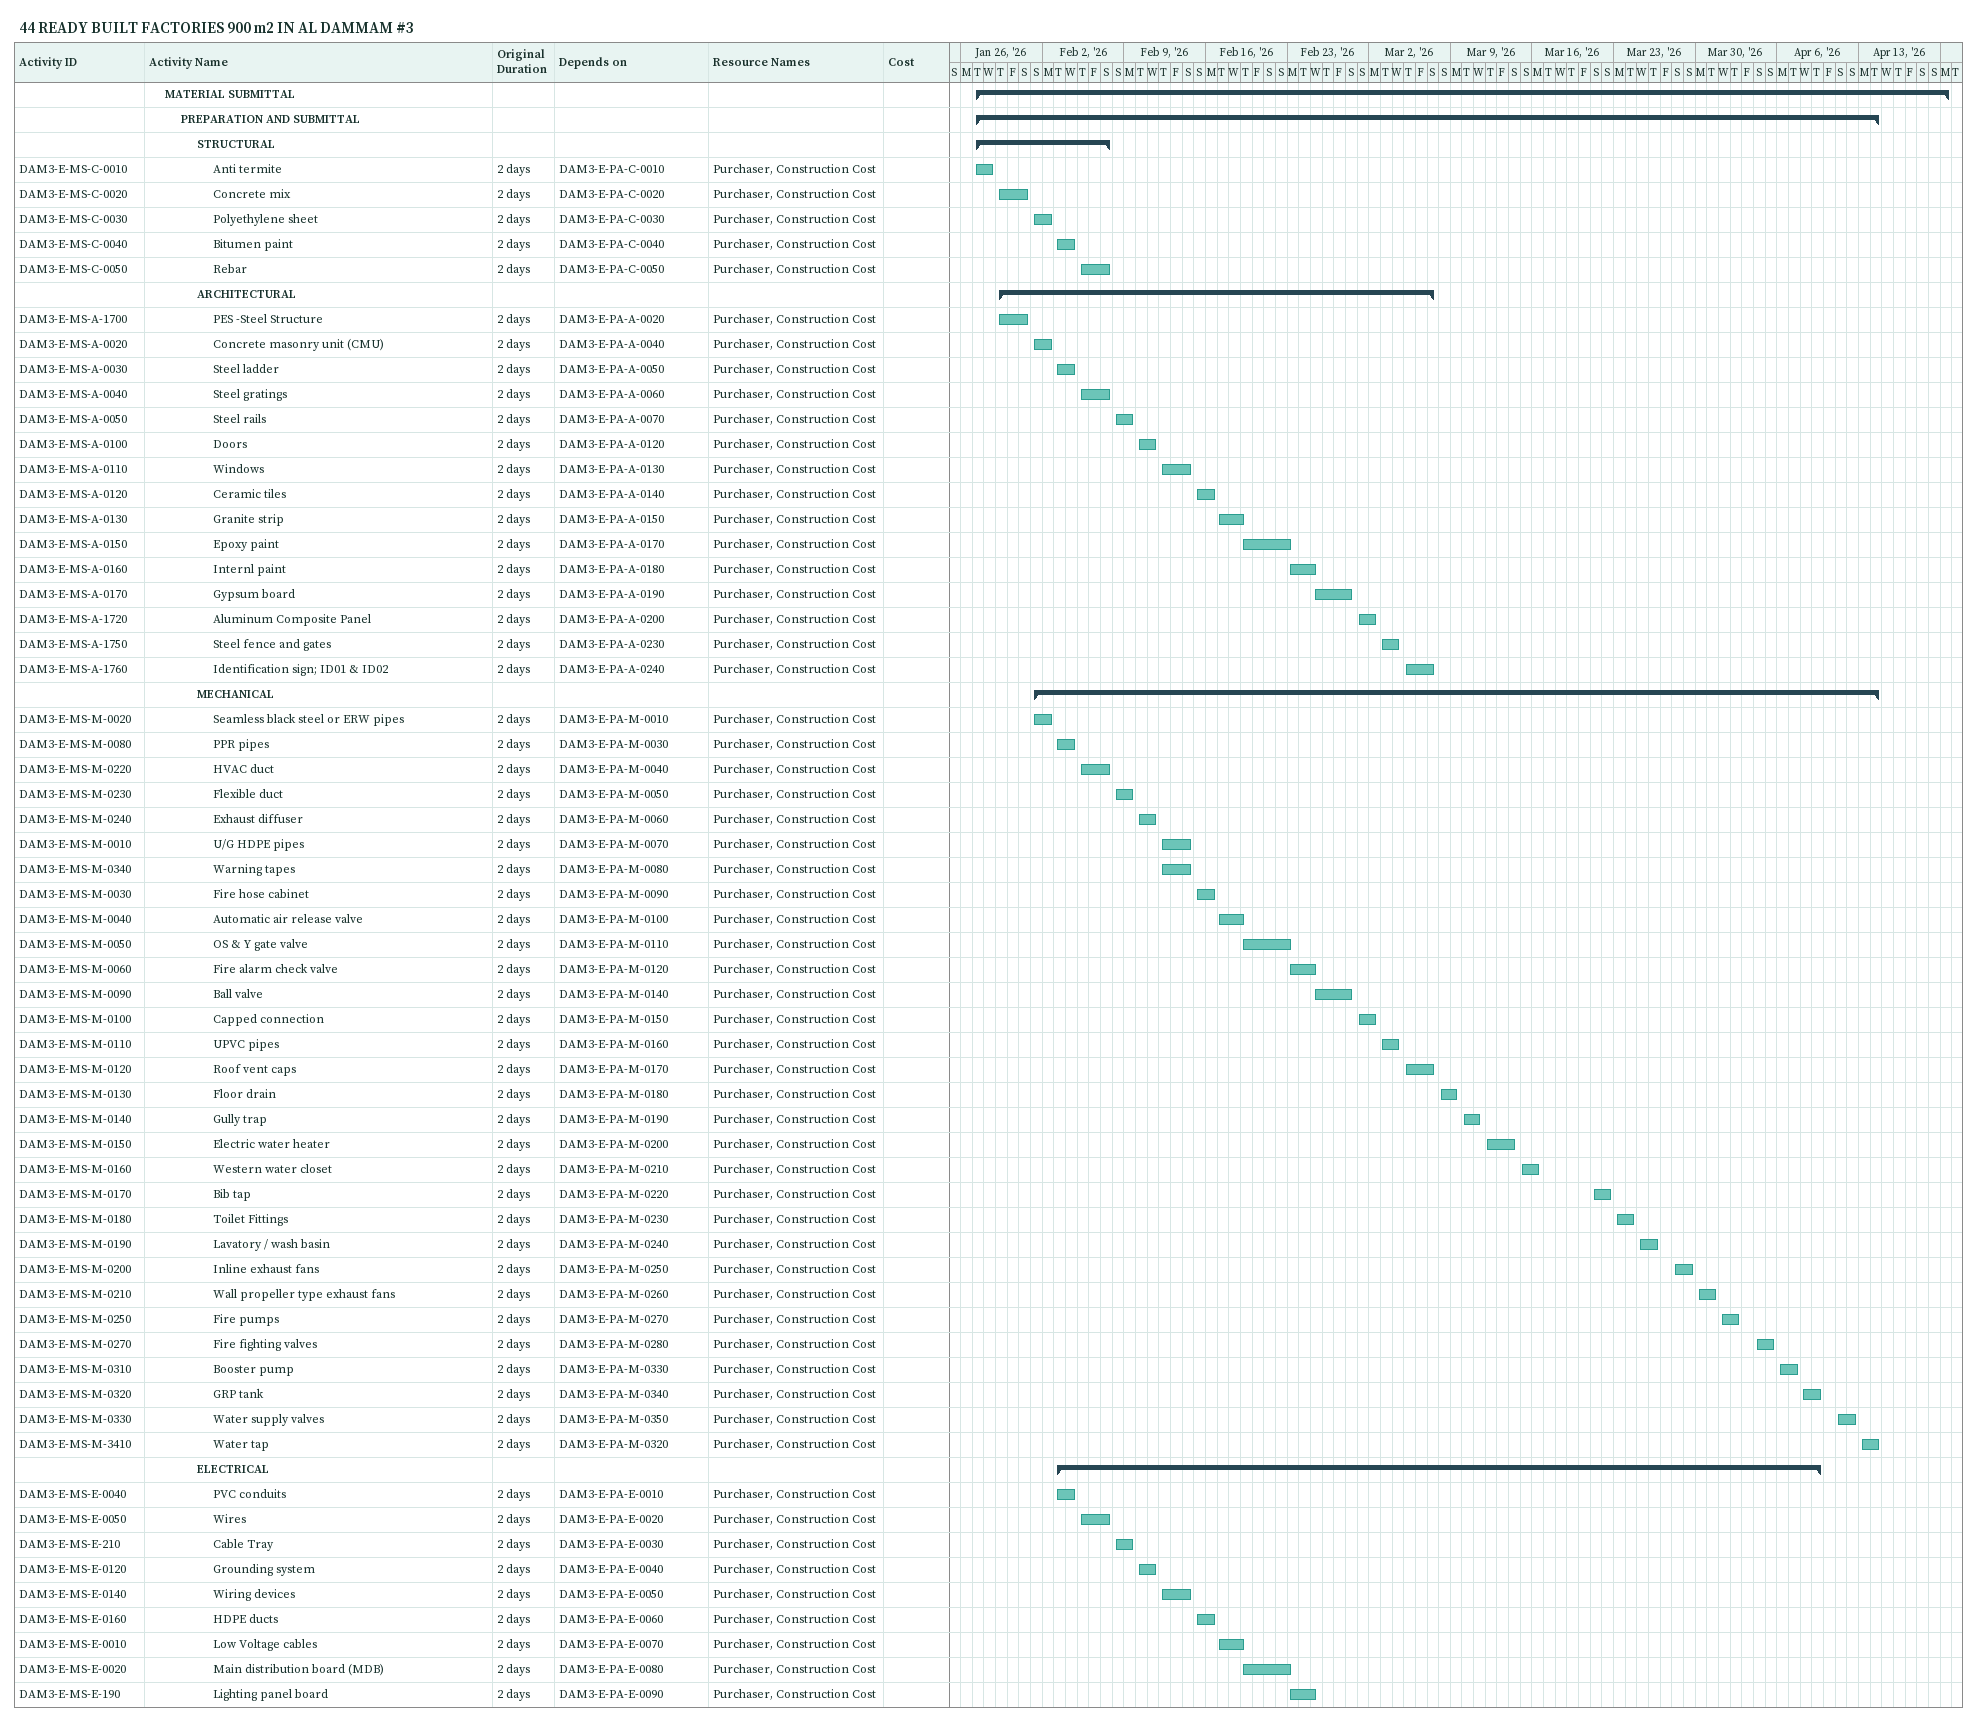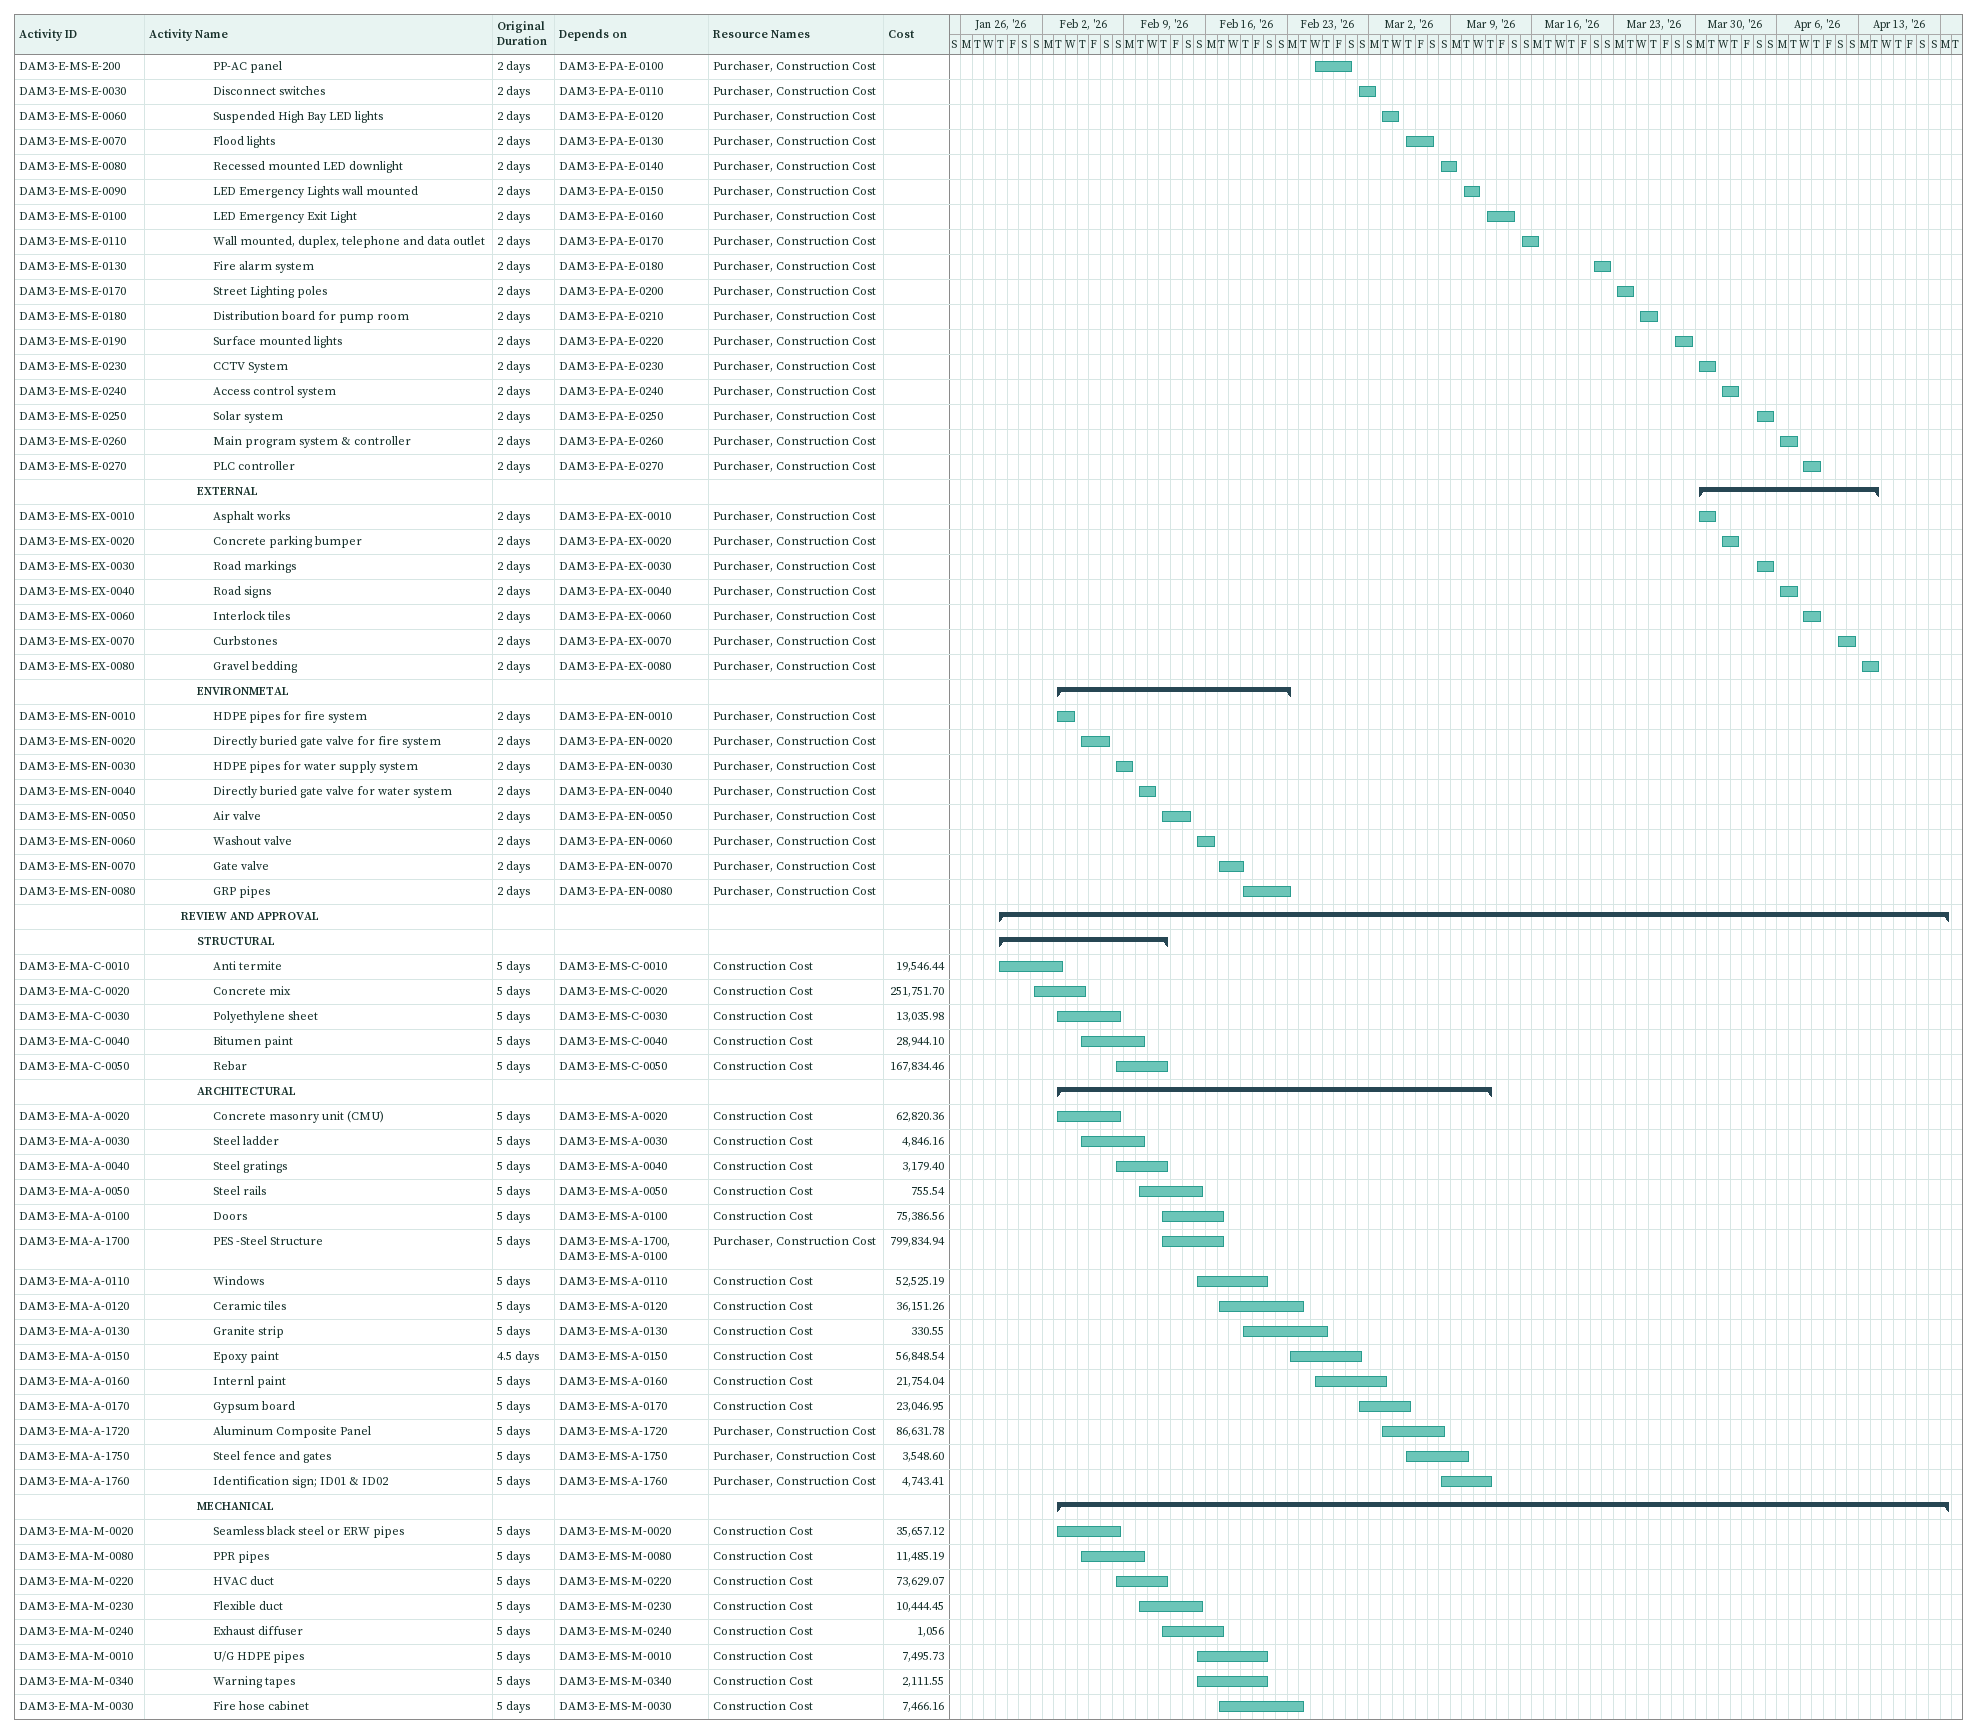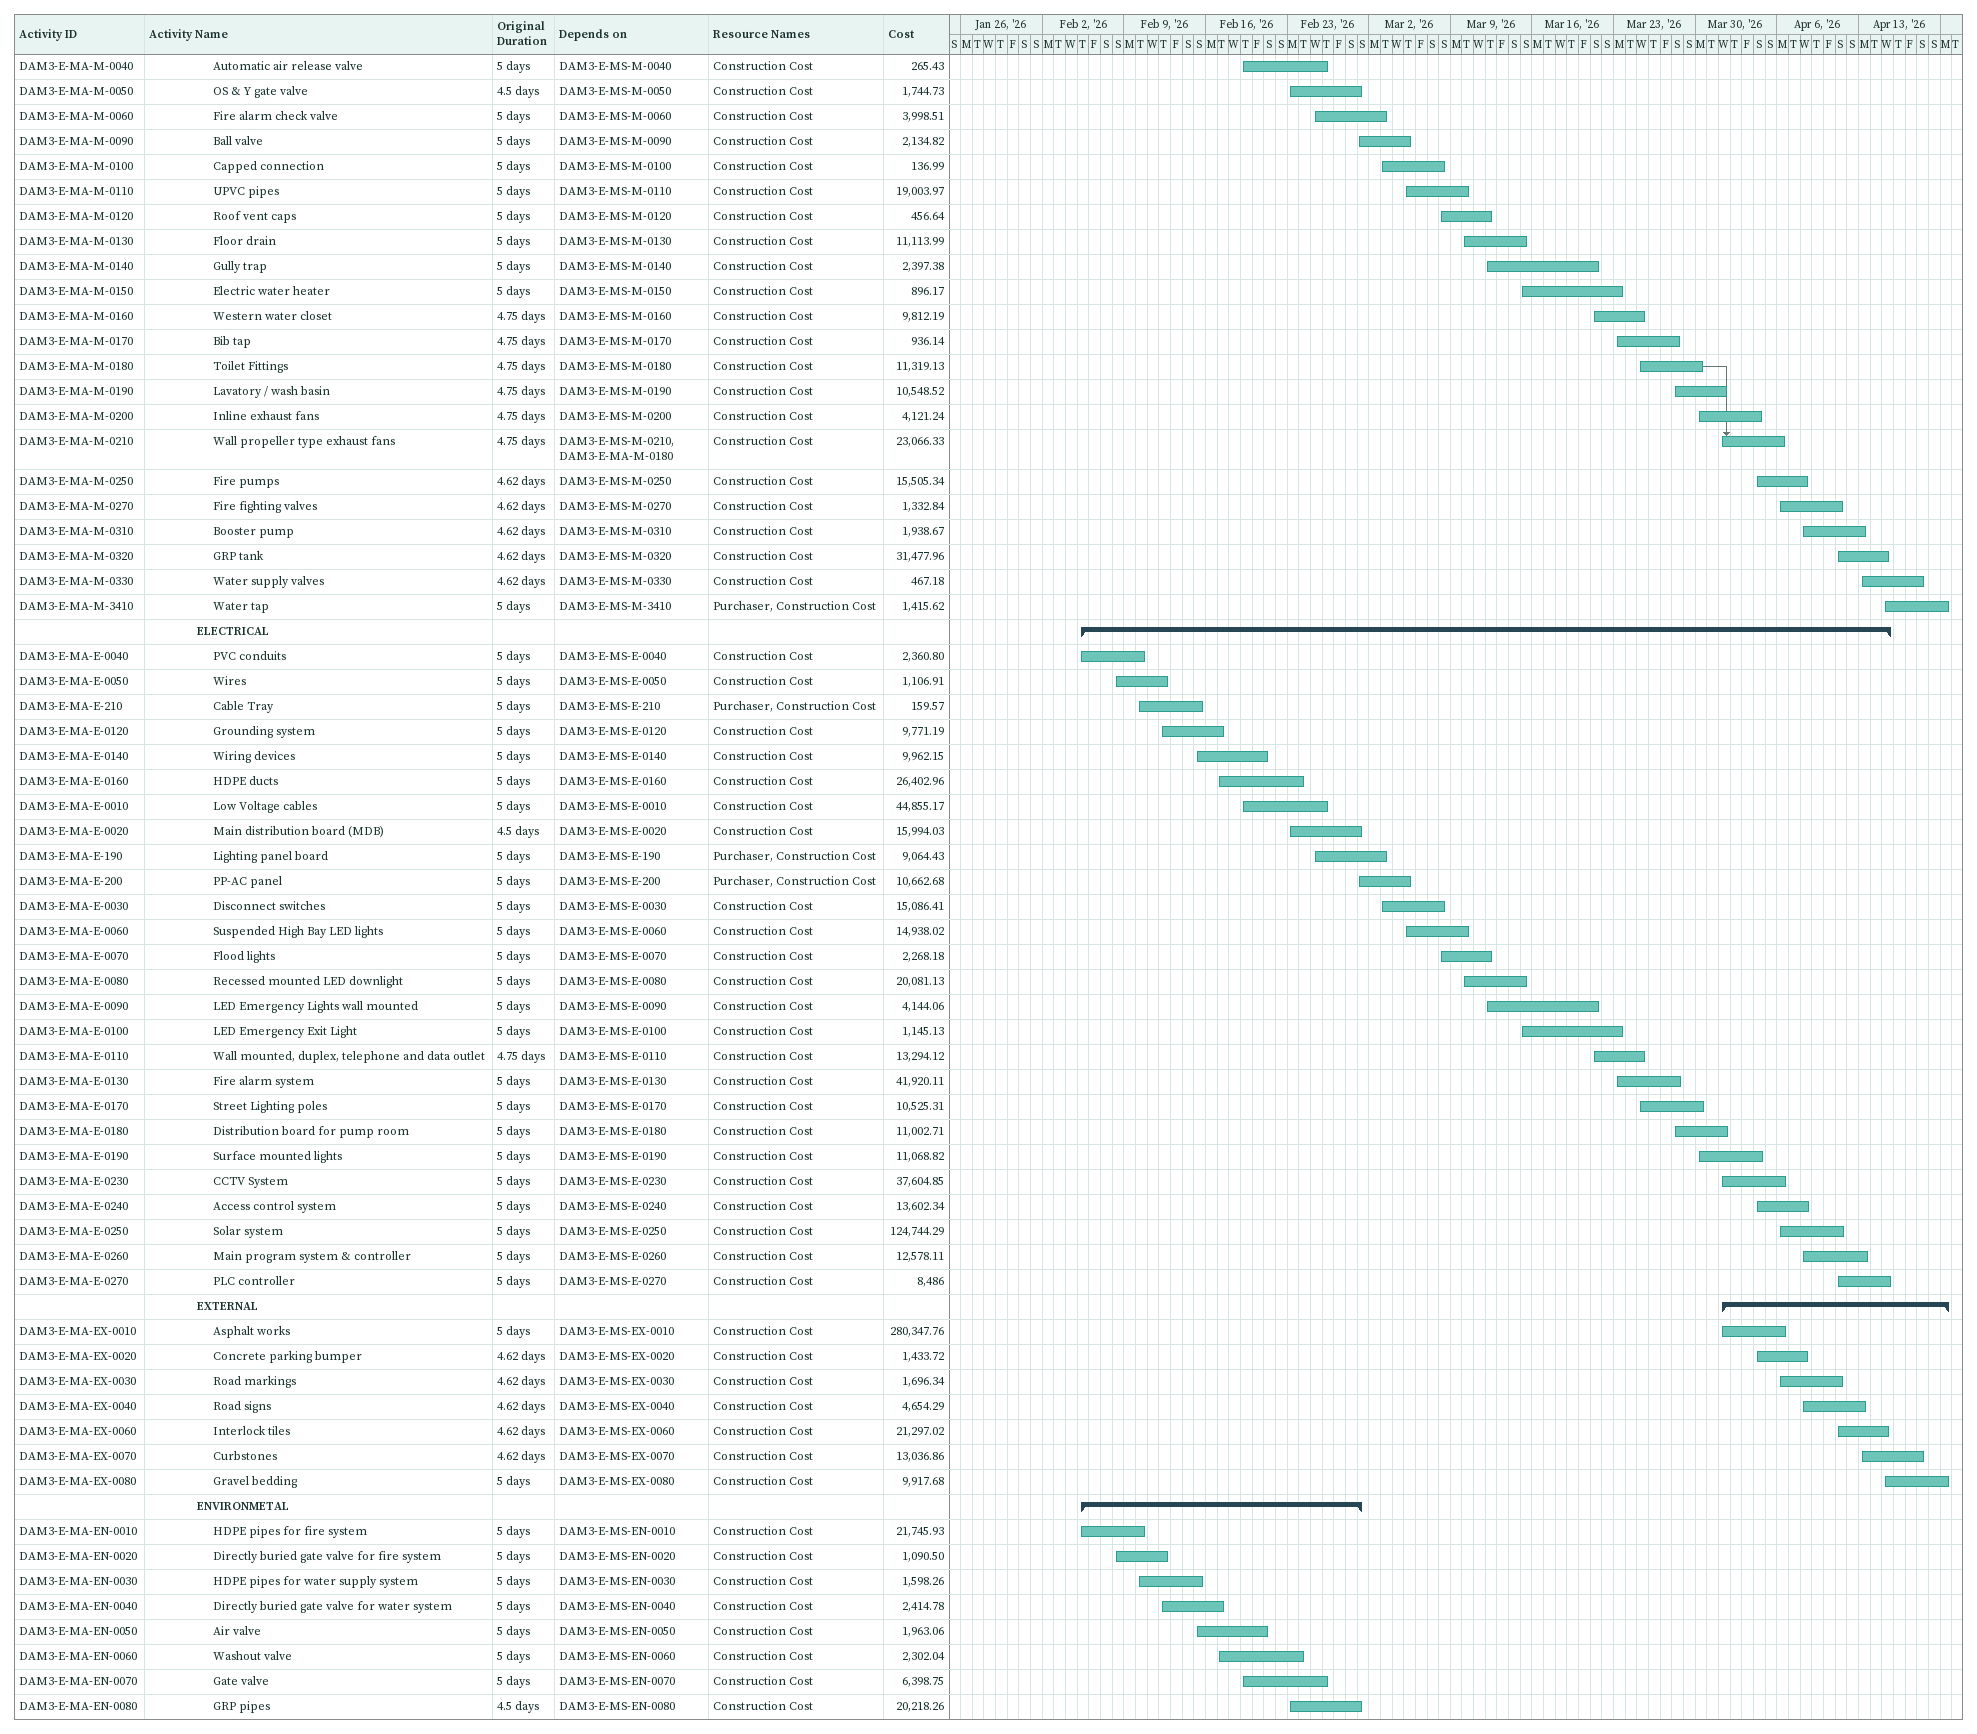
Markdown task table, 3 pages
44 READY BUILT FACTORIES 900 m2 IN AL DAMMAM #3

| ID | Level | Task | Original duration | Start | Finish | Predecessors | Resources | Cost |
|---|---|---|---|---|---|---|---|---|
|  | 2 | **MATERIAL SUBMITTAL** |  | 2026-01-27 | 2026-04-20 |  |  |  |
|  | 3 | **PREPARATION AND SUBMITTAL** |  | 2026-01-27 | 2026-04-14 |  |  |  |
|  | 4 | **STRUCTURAL** |  | 2026-01-27 | 2026-02-07 |  |  |  |
| DAM3-E-MS-C-0010 | 5 | Anti termite | 2d | 2026-01-27 | 2026-01-28 | DAM3-E-PA-C-0010 | Purchaser, Construction Cost |  |
| DAM3-E-MS-C-0020 | 5 | Concrete mix | 2d | 2026-01-29 | 2026-01-31 | DAM3-E-PA-C-0020 | Purchaser, Construction Cost |  |
| DAM3-E-MS-C-0030 | 5 | Polyethylene sheet | 2d | 2026-02-01 | 2026-02-02 | DAM3-E-PA-C-0030 | Purchaser, Construction Cost |  |
| DAM3-E-MS-C-0040 | 5 | Bitumen paint | 2d | 2026-02-03 | 2026-02-04 | DAM3-E-PA-C-0040 | Purchaser, Construction Cost |  |
| DAM3-E-MS-C-0050 | 5 | Rebar | 2d | 2026-02-05 | 2026-02-07 | DAM3-E-PA-C-0050 | Purchaser, Construction Cost |  |
|  | 4 | **ARCHITECTURAL** |  | 2026-01-29 | 2026-03-07 |  |  |  |
| DAM3-E-MS-A-1700 | 5 | PES -Steel Structure | 2d | 2026-01-29 | 2026-01-31 | DAM3-E-PA-A-0020 | Purchaser, Construction Cost |  |
| DAM3-E-MS-A-0020 | 5 | Concrete masonry unit (CMU) | 2d | 2026-02-01 | 2026-02-02 | DAM3-E-PA-A-0040 | Purchaser, Construction Cost |  |
| DAM3-E-MS-A-0030 | 5 | Steel ladder | 2d | 2026-02-03 | 2026-02-04 | DAM3-E-PA-A-0050 | Purchaser, Construction Cost |  |
| DAM3-E-MS-A-0040 | 5 | Steel gratings | 2d | 2026-02-05 | 2026-02-07 | DAM3-E-PA-A-0060 | Purchaser, Construction Cost |  |
| DAM3-E-MS-A-0050 | 5 | Steel rails | 2d | 2026-02-08 | 2026-02-09 | DAM3-E-PA-A-0070 | Purchaser, Construction Cost |  |
| DAM3-E-MS-A-0100 | 5 | Doors | 2d | 2026-02-10 | 2026-02-11 | DAM3-E-PA-A-0120 | Purchaser, Construction Cost |  |
| DAM3-E-MS-A-0110 | 5 | Windows | 2d | 2026-02-12 | 2026-02-14 | DAM3-E-PA-A-0130 | Purchaser, Construction Cost |  |
| DAM3-E-MS-A-0120 | 5 | Ceramic tiles | 2d | 2026-02-15 | 2026-02-16 | DAM3-E-PA-A-0140 | Purchaser, Construction Cost |  |
| DAM3-E-MS-A-0130 | 5 | Granite strip | 2d | 2026-02-17 | 2026-02-19 | DAM3-E-PA-A-0150 | Purchaser, Construction Cost |  |
| DAM3-E-MS-A-0150 | 5 | Epoxy paint | 2d | 2026-02-19 | 2026-02-23 | DAM3-E-PA-A-0170 | Purchaser, Construction Cost |  |
| DAM3-E-MS-A-0160 | 5 | Internl paint | 2d | 2026-02-23 | 2026-02-25 | DAM3-E-PA-A-0180 | Purchaser, Construction Cost |  |
| DAM3-E-MS-A-0170 | 5 | Gypsum board | 2d | 2026-02-25 | 2026-02-28 | DAM3-E-PA-A-0190 | Purchaser, Construction Cost |  |
| DAM3-E-MS-A-1720 | 5 | Aluminum Composite Panel | 2d | 2026-03-01 | 2026-03-02 | DAM3-E-PA-A-0200 | Purchaser, Construction Cost |  |
| DAM3-E-MS-A-1750 | 5 | Steel fence and gates | 2d | 2026-03-03 | 2026-03-04 | DAM3-E-PA-A-0230 | Purchaser, Construction Cost |  |
| DAM3-E-MS-A-1760 | 5 | Identification sign; ID01 & ID02 | 2d | 2026-03-05 | 2026-03-07 | DAM3-E-PA-A-0240 | Purchaser, Construction Cost |  |
|  | 4 | **MECHANICAL** |  | 2026-02-01 | 2026-04-14 |  |  |  |
| DAM3-E-MS-M-0020 | 5 | Seamless black steel or ERW pipes | 2d | 2026-02-01 | 2026-02-02 | DAM3-E-PA-M-0010 | Purchaser, Construction Cost |  |
| DAM3-E-MS-M-0080 | 5 | PPR pipes | 2d | 2026-02-03 | 2026-02-04 | DAM3-E-PA-M-0030 | Purchaser, Construction Cost |  |
| DAM3-E-MS-M-0220 | 5 | HVAC duct | 2d | 2026-02-05 | 2026-02-07 | DAM3-E-PA-M-0040 | Purchaser, Construction Cost |  |
| DAM3-E-MS-M-0230 | 5 | Flexible duct | 2d | 2026-02-08 | 2026-02-09 | DAM3-E-PA-M-0050 | Purchaser, Construction Cost |  |
| DAM3-E-MS-M-0240 | 5 | Exhaust diffuser | 2d | 2026-02-10 | 2026-02-11 | DAM3-E-PA-M-0060 | Purchaser, Construction Cost |  |
| DAM3-E-MS-M-0010 | 5 | U/G HDPE pipes | 2d | 2026-02-12 | 2026-02-14 | DAM3-E-PA-M-0070 | Purchaser, Construction Cost |  |
| DAM3-E-MS-M-0340 | 5 | Warning tapes | 2d | 2026-02-12 | 2026-02-14 | DAM3-E-PA-M-0080 | Purchaser, Construction Cost |  |
| DAM3-E-MS-M-0030 | 5 | Fire hose cabinet | 2d | 2026-02-15 | 2026-02-16 | DAM3-E-PA-M-0090 | Purchaser, Construction Cost |  |
| DAM3-E-MS-M-0040 | 5 | Automatic air release valve | 2d | 2026-02-17 | 2026-02-19 | DAM3-E-PA-M-0100 | Purchaser, Construction Cost |  |
| DAM3-E-MS-M-0050 | 5 | OS & Y gate valve | 2d | 2026-02-19 | 2026-02-23 | DAM3-E-PA-M-0110 | Purchaser, Construction Cost |  |
| DAM3-E-MS-M-0060 | 5 | Fire alarm check valve | 2d | 2026-02-23 | 2026-02-25 | DAM3-E-PA-M-0120 | Purchaser, Construction Cost |  |
| DAM3-E-MS-M-0090 | 5 | Ball valve | 2d | 2026-02-25 | 2026-02-28 | DAM3-E-PA-M-0140 | Purchaser, Construction Cost |  |
| DAM3-E-MS-M-0100 | 5 | Capped connection | 2d | 2026-03-01 | 2026-03-02 | DAM3-E-PA-M-0150 | Purchaser, Construction Cost |  |
| DAM3-E-MS-M-0110 | 5 | UPVC pipes | 2d | 2026-03-03 | 2026-03-04 | DAM3-E-PA-M-0160 | Purchaser, Construction Cost |  |
| DAM3-E-MS-M-0120 | 5 | Roof vent caps | 2d | 2026-03-05 | 2026-03-07 | DAM3-E-PA-M-0170 | Purchaser, Construction Cost |  |
| DAM3-E-MS-M-0130 | 5 | Floor drain | 2d | 2026-03-08 | 2026-03-09 | DAM3-E-PA-M-0180 | Purchaser, Construction Cost |  |
| DAM3-E-MS-M-0140 | 5 | Gully trap | 2d | 2026-03-10 | 2026-03-11 | DAM3-E-PA-M-0190 | Purchaser, Construction Cost |  |
| DAM3-E-MS-M-0150 | 5 | Electric water heater | 2d | 2026-03-12 | 2026-03-14 | DAM3-E-PA-M-0200 | Purchaser, Construction Cost |  |
| DAM3-E-MS-M-0160 | 5 | Western water closet | 2d | 2026-03-15 | 2026-03-16 | DAM3-E-PA-M-0210 | Purchaser, Construction Cost |  |
| DAM3-E-MS-M-0170 | 5 | Bib tap | 2d | 2026-03-21 | 2026-03-22 | DAM3-E-PA-M-0220 | Purchaser, Construction Cost |  |
| DAM3-E-MS-M-0180 | 5 | Toilet Fittings | 2d | 2026-03-23 | 2026-03-24 | DAM3-E-PA-M-0230 | Purchaser, Construction Cost |  |
| DAM3-E-MS-M-0190 | 5 | Lavatory / wash basin | 2d | 2026-03-25 | 2026-03-26 | DAM3-E-PA-M-0240 | Purchaser, Construction Cost |  |
| DAM3-E-MS-M-0200 | 5 | Inline exhaust fans | 2d | 2026-03-28 | 2026-03-29 | DAM3-E-PA-M-0250 | Purchaser, Construction Cost |  |
| DAM3-E-MS-M-0210 | 5 | Wall propeller type exhaust fans | 2d | 2026-03-30 | 2026-03-31 | DAM3-E-PA-M-0260 | Purchaser, Construction Cost |  |
| DAM3-E-MS-M-0250 | 5 | Fire pumps | 2d | 2026-04-01 | 2026-04-02 | DAM3-E-PA-M-0270 | Purchaser, Construction Cost |  |
| DAM3-E-MS-M-0270 | 5 | Fire fighting valves | 2d | 2026-04-04 | 2026-04-05 | DAM3-E-PA-M-0280 | Purchaser, Construction Cost |  |
| DAM3-E-MS-M-0310 | 5 | Booster pump | 2d | 2026-04-06 | 2026-04-07 | DAM3-E-PA-M-0330 | Purchaser, Construction Cost |  |
| DAM3-E-MS-M-0320 | 5 | GRP tank | 2d | 2026-04-08 | 2026-04-09 | DAM3-E-PA-M-0340 | Purchaser, Construction Cost |  |
| DAM3-E-MS-M-0330 | 5 | Water supply valves | 2d | 2026-04-11 | 2026-04-12 | DAM3-E-PA-M-0350 | Purchaser, Construction Cost |  |
| DAM3-E-MS-M-3410 | 5 | Water tap | 2d | 2026-04-13 | 2026-04-14 | DAM3-E-PA-M-0320 | Purchaser, Construction Cost |  |
|  | 4 | **ELECTRICAL** |  | 2026-02-03 | 2026-04-09 |  |  |  |
| DAM3-E-MS-E-0040 | 5 | PVC conduits | 2d | 2026-02-03 | 2026-02-04 | DAM3-E-PA-E-0010 | Purchaser, Construction Cost |  |
| DAM3-E-MS-E-0050 | 5 | Wires | 2d | 2026-02-05 | 2026-02-07 | DAM3-E-PA-E-0020 | Purchaser, Construction Cost |  |
| DAM3-E-MS-E-210 | 5 | Cable Tray | 2d | 2026-02-08 | 2026-02-09 | DAM3-E-PA-E-0030 | Purchaser, Construction Cost |  |
| DAM3-E-MS-E-0120 | 5 | Grounding system | 2d | 2026-02-10 | 2026-02-11 | DAM3-E-PA-E-0040 | Purchaser, Construction Cost |  |
| DAM3-E-MS-E-0140 | 5 | Wiring devices | 2d | 2026-02-12 | 2026-02-14 | DAM3-E-PA-E-0050 | Purchaser, Construction Cost |  |
| DAM3-E-MS-E-0160 | 5 | HDPE ducts | 2d | 2026-02-15 | 2026-02-16 | DAM3-E-PA-E-0060 | Purchaser, Construction Cost |  |
| DAM3-E-MS-E-0010 | 5 | Low Voltage cables | 2d | 2026-02-17 | 2026-02-19 | DAM3-E-PA-E-0070 | Purchaser, Construction Cost |  |
| DAM3-E-MS-E-0020 | 5 | Main distribution board (MDB) | 2d | 2026-02-19 | 2026-02-23 | DAM3-E-PA-E-0080 | Purchaser, Construction Cost |  |
| DAM3-E-MS-E-190 | 5 | Lighting panel board | 2d | 2026-02-23 | 2026-02-25 | DAM3-E-PA-E-0090 | Purchaser, Construction Cost |  |
| DAM3-E-MS-E-200 | 5 | PP-AC panel | 2d | 2026-02-25 | 2026-02-28 | DAM3-E-PA-E-0100 | Purchaser, Construction Cost |  |
| DAM3-E-MS-E-0030 | 5 | Disconnect switches | 2d | 2026-03-01 | 2026-03-02 | DAM3-E-PA-E-0110 | Purchaser, Construction Cost |  |
| DAM3-E-MS-E-0060 | 5 | Suspended High Bay LED lights | 2d | 2026-03-03 | 2026-03-04 | DAM3-E-PA-E-0120 | Purchaser, Construction Cost |  |
| DAM3-E-MS-E-0070 | 5 | Flood lights | 2d | 2026-03-05 | 2026-03-07 | DAM3-E-PA-E-0130 | Purchaser, Construction Cost |  |
| DAM3-E-MS-E-0080 | 5 | Recessed mounted LED downlight | 2d | 2026-03-08 | 2026-03-09 | DAM3-E-PA-E-0140 | Purchaser, Construction Cost |  |
| DAM3-E-MS-E-0090 | 5 | LED Emergency Lights wall mounted | 2d | 2026-03-10 | 2026-03-11 | DAM3-E-PA-E-0150 | Purchaser, Construction Cost |  |
| DAM3-E-MS-E-0100 | 5 | LED Emergency Exit Light | 2d | 2026-03-12 | 2026-03-14 | DAM3-E-PA-E-0160 | Purchaser, Construction Cost |  |
| DAM3-E-MS-E-0110 | 5 | Wall mounted, duplex, telephone and data outlet | 2d | 2026-03-15 | 2026-03-16 | DAM3-E-PA-E-0170 | Purchaser, Construction Cost |  |
| DAM3-E-MS-E-0130 | 5 | Fire alarm system | 2d | 2026-03-21 | 2026-03-22 | DAM3-E-PA-E-0180 | Purchaser, Construction Cost |  |
| DAM3-E-MS-E-0170 | 5 | Street Lighting poles | 2d | 2026-03-23 | 2026-03-24 | DAM3-E-PA-E-0200 | Purchaser, Construction Cost |  |
| DAM3-E-MS-E-0180 | 5 | Distribution board for pump room | 2d | 2026-03-25 | 2026-03-26 | DAM3-E-PA-E-0210 | Purchaser, Construction Cost |  |
| DAM3-E-MS-E-0190 | 5 | Surface mounted lights | 2d | 2026-03-28 | 2026-03-29 | DAM3-E-PA-E-0220 | Purchaser, Construction Cost |  |
| DAM3-E-MS-E-0230 | 5 | CCTV System | 2d | 2026-03-30 | 2026-03-31 | DAM3-E-PA-E-0230 | Purchaser, Construction Cost |  |
| DAM3-E-MS-E-0240 | 5 | Access control system | 2d | 2026-04-01 | 2026-04-02 | DAM3-E-PA-E-0240 | Purchaser, Construction Cost |  |
| DAM3-E-MS-E-0250 | 5 | Solar system | 2d | 2026-04-04 | 2026-04-05 | DAM3-E-PA-E-0250 | Purchaser, Construction Cost |  |
| DAM3-E-MS-E-0260 | 5 | Main program system & controller | 2d | 2026-04-06 | 2026-04-07 | DAM3-E-PA-E-0260 | Purchaser, Construction Cost |  |
| DAM3-E-MS-E-0270 | 5 | PLC controller | 2d | 2026-04-08 | 2026-04-09 | DAM3-E-PA-E-0270 | Purchaser, Construction Cost |  |
|  | 4 | **EXTERNAL** |  | 2026-03-30 | 2026-04-14 |  |  |  |
| DAM3-E-MS-EX-0010 | 5 | Asphalt works | 2d | 2026-03-30 | 2026-03-31 | DAM3-E-PA-EX-0010 | Purchaser, Construction Cost |  |
| DAM3-E-MS-EX-0020 | 5 | Concrete parking bumper | 2d | 2026-04-01 | 2026-04-02 | DAM3-E-PA-EX-0020 | Purchaser, Construction Cost |  |
| DAM3-E-MS-EX-0030 | 5 | Road markings | 2d | 2026-04-04 | 2026-04-05 | DAM3-E-PA-EX-0030 | Purchaser, Construction Cost |  |
| DAM3-E-MS-EX-0040 | 5 | Road signs | 2d | 2026-04-06 | 2026-04-07 | DAM3-E-PA-EX-0040 | Purchaser, Construction Cost |  |
| DAM3-E-MS-EX-0060 | 5 | Interlock tiles | 2d | 2026-04-08 | 2026-04-09 | DAM3-E-PA-EX-0060 | Purchaser, Construction Cost |  |
| DAM3-E-MS-EX-0070 | 5 | Curbstones | 2d | 2026-04-11 | 2026-04-12 | DAM3-E-PA-EX-0070 | Purchaser, Construction Cost |  |
| DAM3-E-MS-EX-0080 | 5 | Gravel bedding | 2d | 2026-04-13 | 2026-04-14 | DAM3-E-PA-EX-0080 | Purchaser, Construction Cost |  |
|  | 4 | **ENVIRONMETAL** |  | 2026-02-03 | 2026-02-23 |  |  |  |
| DAM3-E-MS-EN-0010 | 5 | HDPE pipes for fire system | 2d | 2026-02-03 | 2026-02-04 | DAM3-E-PA-EN-0010 | Purchaser, Construction Cost |  |
| DAM3-E-MS-EN-0020 | 5 | Directly buried gate valve for fire system | 2d | 2026-02-05 | 2026-02-07 | DAM3-E-PA-EN-0020 | Purchaser, Construction Cost |  |
| DAM3-E-MS-EN-0030 | 5 | HDPE pipes for water supply system | 2d | 2026-02-08 | 2026-02-09 | DAM3-E-PA-EN-0030 | Purchaser, Construction Cost |  |
| DAM3-E-MS-EN-0040 | 5 | Directly buried gate valve for water system | 2d | 2026-02-10 | 2026-02-11 | DAM3-E-PA-EN-0040 | Purchaser, Construction Cost |  |
| DAM3-E-MS-EN-0050 | 5 | Air valve | 2d | 2026-02-12 | 2026-02-14 | DAM3-E-PA-EN-0050 | Purchaser, Construction Cost |  |
| DAM3-E-MS-EN-0060 | 5 | Washout valve | 2d | 2026-02-15 | 2026-02-16 | DAM3-E-PA-EN-0060 | Purchaser, Construction Cost |  |
| DAM3-E-MS-EN-0070 | 5 | Gate valve | 2d | 2026-02-17 | 2026-02-19 | DAM3-E-PA-EN-0070 | Purchaser, Construction Cost |  |
| DAM3-E-MS-EN-0080 | 5 | GRP pipes | 2d | 2026-02-19 | 2026-02-23 | DAM3-E-PA-EN-0080 | Purchaser, Construction Cost |  |
|  | 3 | **REVIEW AND APPROVAL** |  | 2026-01-29 | 2026-04-20 |  |  |  |
|  | 4 | **STRUCTURAL** |  | 2026-01-29 | 2026-02-12 |  |  |  |
| DAM3-E-MA-C-0010 | 5 | Anti termite | 5d | 2026-01-29 | 2026-02-03 | DAM3-E-MS-C-0010 | Construction Cost | 19546.44 |
| DAM3-E-MA-C-0020 | 5 | Concrete mix | 5d | 2026-02-01 | 2026-02-05 | DAM3-E-MS-C-0020 | Construction Cost | 251751.70 |
| DAM3-E-MA-C-0030 | 5 | Polyethylene sheet | 5d | 2026-02-03 | 2026-02-08 | DAM3-E-MS-C-0030 | Construction Cost | 13035.98 |
| DAM3-E-MA-C-0040 | 5 | Bitumen paint | 5d | 2026-02-05 | 2026-02-10 | DAM3-E-MS-C-0040 | Construction Cost | 28944.10 |
| DAM3-E-MA-C-0050 | 5 | Rebar | 5d | 2026-02-08 | 2026-02-12 | DAM3-E-MS-C-0050 | Construction Cost | 167834.46 |
|  | 4 | **ARCHITECTURAL** |  | 2026-02-03 | 2026-03-12 |  |  |  |
| DAM3-E-MA-A-0020 | 5 | Concrete masonry unit (CMU) | 5d | 2026-02-03 | 2026-02-08 | DAM3-E-MS-A-0020 | Construction Cost | 62820.36 |
| DAM3-E-MA-A-0030 | 5 | Steel ladder | 5d | 2026-02-05 | 2026-02-10 | DAM3-E-MS-A-0030 | Construction Cost | 4846.16 |
| DAM3-E-MA-A-0040 | 5 | Steel gratings | 5d | 2026-02-08 | 2026-02-12 | DAM3-E-MS-A-0040 | Construction Cost | 3179.40 |
| DAM3-E-MA-A-0050 | 5 | Steel rails | 5d | 2026-02-10 | 2026-02-15 | DAM3-E-MS-A-0050 | Construction Cost | 755.54 |
| DAM3-E-MA-A-0100 | 5 | Doors | 5d | 2026-02-12 | 2026-02-17 | DAM3-E-MS-A-0100 | Construction Cost | 75386.56 |
| DAM3-E-MA-A-1700 | 5 | PES -Steel Structure | 5d | 2026-02-12 | 2026-02-17 | DAM3-E-MS-A-1700, DAM3-E-MS-A-0100 | Purchaser, Construction Cost | 799834.94 |
| DAM3-E-MA-A-0110 | 5 | Windows | 5d | 2026-02-15 | 2026-02-21 | DAM3-E-MS-A-0110 | Construction Cost | 52525.19 |
| DAM3-E-MA-A-0120 | 5 | Ceramic tiles | 5d | 2026-02-17 | 2026-02-24 | DAM3-E-MS-A-0120 | Construction Cost | 36151.26 |
| DAM3-E-MA-A-0130 | 5 | Granite strip | 5d | 2026-02-19 | 2026-02-26 | DAM3-E-MS-A-0130 | Construction Cost | 330.55 |
| DAM3-E-MA-A-0150 | 5 | Epoxy paint | 4.5d | 2026-02-23 | 2026-03-01 | DAM3-E-MS-A-0150 | Construction Cost | 56848.54 |
| DAM3-E-MA-A-0160 | 5 | Internl paint | 5d | 2026-02-25 | 2026-03-03 | DAM3-E-MS-A-0160 | Construction Cost | 21754.04 |
| DAM3-E-MA-A-0170 | 5 | Gypsum board | 5d | 2026-03-01 | 2026-03-05 | DAM3-E-MS-A-0170 | Construction Cost | 23046.95 |
| DAM3-E-MA-A-1720 | 5 | Aluminum Composite Panel | 5d | 2026-03-03 | 2026-03-08 | DAM3-E-MS-A-1720 | Purchaser, Construction Cost | 86631.78 |
| DAM3-E-MA-A-1750 | 5 | Steel fence and gates | 5d | 2026-03-05 | 2026-03-10 | DAM3-E-MS-A-1750 | Purchaser, Construction Cost | 3548.60 |
| DAM3-E-MA-A-1760 | 5 | Identification sign; ID01 & ID02 | 5d | 2026-03-08 | 2026-03-12 | DAM3-E-MS-A-1760 | Purchaser, Construction Cost | 4743.41 |
|  | 4 | **MECHANICAL** |  | 2026-02-03 | 2026-04-20 |  |  |  |
| DAM3-E-MA-M-0020 | 5 | Seamless black steel or ERW pipes | 5d | 2026-02-03 | 2026-02-08 | DAM3-E-MS-M-0020 | Construction Cost | 35657.12 |
| DAM3-E-MA-M-0080 | 5 | PPR pipes | 5d | 2026-02-05 | 2026-02-10 | DAM3-E-MS-M-0080 | Construction Cost | 11485.19 |
| DAM3-E-MA-M-0220 | 5 | HVAC duct | 5d | 2026-02-08 | 2026-02-12 | DAM3-E-MS-M-0220 | Construction Cost | 73629.07 |
| DAM3-E-MA-M-0230 | 5 | Flexible duct | 5d | 2026-02-10 | 2026-02-15 | DAM3-E-MS-M-0230 | Construction Cost | 10444.45 |
| DAM3-E-MA-M-0240 | 5 | Exhaust diffuser | 5d | 2026-02-12 | 2026-02-17 | DAM3-E-MS-M-0240 | Construction Cost | 1056 |
| DAM3-E-MA-M-0010 | 5 | U/G HDPE pipes | 5d | 2026-02-15 | 2026-02-21 | DAM3-E-MS-M-0010 | Construction Cost | 7495.73 |
| DAM3-E-MA-M-0340 | 5 | Warning tapes | 5d | 2026-02-15 | 2026-02-21 | DAM3-E-MS-M-0340 | Construction Cost | 2111.55 |
| DAM3-E-MA-M-0030 | 5 | Fire hose cabinet | 5d | 2026-02-17 | 2026-02-24 | DAM3-E-MS-M-0030 | Construction Cost | 7466.16 |
| DAM3-E-MA-M-0040 | 5 | Automatic air release valve | 5d | 2026-02-19 | 2026-02-26 | DAM3-E-MS-M-0040 | Construction Cost | 265.43 |
| DAM3-E-MA-M-0050 | 5 | OS & Y gate valve | 4.5d | 2026-02-23 | 2026-03-01 | DAM3-E-MS-M-0050 | Construction Cost | 1744.73 |
| DAM3-E-MA-M-0060 | 5 | Fire alarm check valve | 5d | 2026-02-25 | 2026-03-03 | DAM3-E-MS-M-0060 | Construction Cost | 3998.51 |
| DAM3-E-MA-M-0090 | 5 | Ball valve | 5d | 2026-03-01 | 2026-03-05 | DAM3-E-MS-M-0090 | Construction Cost | 2134.82 |
| DAM3-E-MA-M-0100 | 5 | Capped connection | 5d | 2026-03-03 | 2026-03-08 | DAM3-E-MS-M-0100 | Construction Cost | 136.99 |
| DAM3-E-MA-M-0110 | 5 | UPVC pipes | 5d | 2026-03-05 | 2026-03-10 | DAM3-E-MS-M-0110 | Construction Cost | 19003.97 |
| DAM3-E-MA-M-0120 | 5 | Roof vent caps | 5d | 2026-03-08 | 2026-03-12 | DAM3-E-MS-M-0120 | Construction Cost | 456.64 |
| DAM3-E-MA-M-0130 | 5 | Floor drain | 5d | 2026-03-10 | 2026-03-15 | DAM3-E-MS-M-0130 | Construction Cost | 11113.99 |
| DAM3-E-MA-M-0140 | 5 | Gully trap | 5d | 2026-03-12 | 2026-03-21 | DAM3-E-MS-M-0140 | Construction Cost | 2397.38 |
| DAM3-E-MA-M-0150 | 5 | Electric water heater | 5d | 2026-03-15 | 2026-03-23 | DAM3-E-MS-M-0150 | Construction Cost | 896.17 |
| DAM3-E-MA-M-0160 | 5 | Western water closet | 4.75d | 2026-03-21 | 2026-03-25 | DAM3-E-MS-M-0160 | Construction Cost | 9812.19 |
| DAM3-E-MA-M-0170 | 5 | Bib tap | 4.75d | 2026-03-23 | 2026-03-28 | DAM3-E-MS-M-0170 | Construction Cost | 936.14 |
| DAM3-E-MA-M-0180 | 5 | Toilet Fittings | 4.75d | 2026-03-25 | 2026-03-30 | DAM3-E-MS-M-0180 | Construction Cost | 11319.13 |
| DAM3-E-MA-M-0190 | 5 | Lavatory / wash basin | 4.75d | 2026-03-28 | 2026-04-01 | DAM3-E-MS-M-0190 | Construction Cost | 10548.52 |
| DAM3-E-MA-M-0200 | 5 | Inline exhaust fans | 4.75d | 2026-03-30 | 2026-04-04 | DAM3-E-MS-M-0200 | Construction Cost | 4121.24 |
| DAM3-E-MA-M-0210 | 5 | Wall propeller type exhaust fans | 4.75d | 2026-04-01 | 2026-04-06 | DAM3-E-MS-M-0210, DAM3-E-MA-M-0180 | Construction Cost | 23066.33 |
| DAM3-E-MA-M-0250 | 5 | Fire pumps | 4.62d | 2026-04-04 | 2026-04-08 | DAM3-E-MS-M-0250 | Construction Cost | 15505.34 |
| DAM3-E-MA-M-0270 | 5 | Fire fighting valves | 4.62d | 2026-04-06 | 2026-04-11 | DAM3-E-MS-M-0270 | Construction Cost | 1332.84 |
| DAM3-E-MA-M-0310 | 5 | Booster pump | 4.62d | 2026-04-08 | 2026-04-13 | DAM3-E-MS-M-0310 | Construction Cost | 1938.67 |
| DAM3-E-MA-M-0320 | 5 | GRP tank | 4.62d | 2026-04-11 | 2026-04-15 | DAM3-E-MS-M-0320 | Construction Cost | 31477.96 |
| DAM3-E-MA-M-0330 | 5 | Water supply valves | 4.62d | 2026-04-13 | 2026-04-18 | DAM3-E-MS-M-0330 | Construction Cost | 467.18 |
| DAM3-E-MA-M-3410 | 5 | Water tap | 5d | 2026-04-15 | 2026-04-20 | DAM3-E-MS-M-3410 | Purchaser, Construction Cost | 1415.62 |
|  | 4 | **ELECTRICAL** |  | 2026-02-05 | 2026-04-15 |  |  |  |
| DAM3-E-MA-E-0040 | 5 | PVC conduits | 5d | 2026-02-05 | 2026-02-10 | DAM3-E-MS-E-0040 | Construction Cost | 2360.80 |
| DAM3-E-MA-E-0050 | 5 | Wires | 5d | 2026-02-08 | 2026-02-12 | DAM3-E-MS-E-0050 | Construction Cost | 1106.91 |
| DAM3-E-MA-E-210 | 5 | Cable Tray | 5d | 2026-02-10 | 2026-02-15 | DAM3-E-MS-E-210 | Purchaser, Construction Cost | 159.57 |
| DAM3-E-MA-E-0120 | 5 | Grounding system | 5d | 2026-02-12 | 2026-02-17 | DAM3-E-MS-E-0120 | Construction Cost | 9771.19 |
| DAM3-E-MA-E-0140 | 5 | Wiring devices | 5d | 2026-02-15 | 2026-02-21 | DAM3-E-MS-E-0140 | Construction Cost | 9962.15 |
| DAM3-E-MA-E-0160 | 5 | HDPE ducts | 5d | 2026-02-17 | 2026-02-24 | DAM3-E-MS-E-0160 | Construction Cost | 26402.96 |
| DAM3-E-MA-E-0010 | 5 | Low Voltage cables | 5d | 2026-02-19 | 2026-02-26 | DAM3-E-MS-E-0010 | Construction Cost | 44855.17 |
| DAM3-E-MA-E-0020 | 5 | Main distribution board (MDB) | 4.5d | 2026-02-23 | 2026-03-01 | DAM3-E-MS-E-0020 | Construction Cost | 15994.03 |
| DAM3-E-MA-E-190 | 5 | Lighting panel board | 5d | 2026-02-25 | 2026-03-03 | DAM3-E-MS-E-190 | Purchaser, Construction Cost | 9064.43 |
| DAM3-E-MA-E-200 | 5 | PP-AC panel | 5d | 2026-03-01 | 2026-03-05 | DAM3-E-MS-E-200 | Purchaser, Construction Cost | 10662.68 |
| DAM3-E-MA-E-0030 | 5 | Disconnect switches | 5d | 2026-03-03 | 2026-03-08 | DAM3-E-MS-E-0030 | Construction Cost | 15086.41 |
| DAM3-E-MA-E-0060 | 5 | Suspended High Bay LED lights | 5d | 2026-03-05 | 2026-03-10 | DAM3-E-MS-E-0060 | Construction Cost | 14938.02 |
| DAM3-E-MA-E-0070 | 5 | Flood lights | 5d | 2026-03-08 | 2026-03-12 | DAM3-E-MS-E-0070 | Construction Cost | 2268.18 |
| DAM3-E-MA-E-0080 | 5 | Recessed mounted LED downlight | 5d | 2026-03-10 | 2026-03-15 | DAM3-E-MS-E-0080 | Construction Cost | 20081.13 |
| DAM3-E-MA-E-0090 | 5 | LED Emergency Lights wall mounted | 5d | 2026-03-12 | 2026-03-21 | DAM3-E-MS-E-0090 | Construction Cost | 4144.06 |
| DAM3-E-MA-E-0100 | 5 | LED Emergency Exit Light | 5d | 2026-03-15 | 2026-03-23 | DAM3-E-MS-E-0100 | Construction Cost | 1145.13 |
| DAM3-E-MA-E-0110 | 5 | Wall mounted, duplex, telephone and data outlet | 4.75d | 2026-03-21 | 2026-03-25 | DAM3-E-MS-E-0110 | Construction Cost | 13294.12 |
| DAM3-E-MA-E-0130 | 5 | Fire alarm system | 5d | 2026-03-23 | 2026-03-28 | DAM3-E-MS-E-0130 | Construction Cost | 41920.11 |
| DAM3-E-MA-E-0170 | 5 | Street Lighting poles | 5d | 2026-03-25 | 2026-03-30 | DAM3-E-MS-E-0170 | Construction Cost | 10525.31 |
| DAM3-E-MA-E-0180 | 5 | Distribution board for pump room | 5d | 2026-03-28 | 2026-04-01 | DAM3-E-MS-E-0180 | Construction Cost | 11002.71 |
| DAM3-E-MA-E-0190 | 5 | Surface mounted lights | 5d | 2026-03-30 | 2026-04-04 | DAM3-E-MS-E-0190 | Construction Cost | 11068.82 |
| DAM3-E-MA-E-0230 | 5 | CCTV System | 5d | 2026-04-01 | 2026-04-06 | DAM3-E-MS-E-0230 | Construction Cost | 37604.85 |
| DAM3-E-MA-E-0240 | 5 | Access control system | 5d | 2026-04-04 | 2026-04-08 | DAM3-E-MS-E-0240 | Construction Cost | 13602.34 |
| DAM3-E-MA-E-0250 | 5 | Solar system | 5d | 2026-04-06 | 2026-04-11 | DAM3-E-MS-E-0250 | Construction Cost | 124744.29 |
| DAM3-E-MA-E-0260 | 5 | Main program system & controller | 5d | 2026-04-08 | 2026-04-13 | DAM3-E-MS-E-0260 | Construction Cost | 12578.11 |
| DAM3-E-MA-E-0270 | 5 | PLC controller | 5d | 2026-04-11 | 2026-04-15 | DAM3-E-MS-E-0270 | Construction Cost | 8486 |
|  | 4 | **EXTERNAL** |  | 2026-04-01 | 2026-04-20 |  |  |  |
| DAM3-E-MA-EX-0010 | 5 | Asphalt works | 5d | 2026-04-01 | 2026-04-06 | DAM3-E-MS-EX-0010 | Construction Cost | 280347.76 |
| DAM3-E-MA-EX-0020 | 5 | Concrete parking bumper | 4.62d | 2026-04-04 | 2026-04-08 | DAM3-E-MS-EX-0020 | Construction Cost | 1433.72 |
| DAM3-E-MA-EX-0030 | 5 | Road markings | 4.62d | 2026-04-06 | 2026-04-11 | DAM3-E-MS-EX-0030 | Construction Cost | 1696.34 |
| DAM3-E-MA-EX-0040 | 5 | Road signs | 4.62d | 2026-04-08 | 2026-04-13 | DAM3-E-MS-EX-0040 | Construction Cost | 4654.29 |
| DAM3-E-MA-EX-0060 | 5 | Interlock tiles | 4.62d | 2026-04-11 | 2026-04-15 | DAM3-E-MS-EX-0060 | Construction Cost | 21297.02 |
| DAM3-E-MA-EX-0070 | 5 | Curbstones | 4.62d | 2026-04-13 | 2026-04-18 | DAM3-E-MS-EX-0070 | Construction Cost | 13036.86 |
| DAM3-E-MA-EX-0080 | 5 | Gravel bedding | 5d | 2026-04-15 | 2026-04-20 | DAM3-E-MS-EX-0080 | Construction Cost | 9917.68 |
|  | 4 | **ENVIRONMETAL** |  | 2026-02-05 | 2026-03-01 |  |  |  |
| DAM3-E-MA-EN-0010 | 5 | HDPE pipes for fire system | 5d | 2026-02-05 | 2026-02-10 | DAM3-E-MS-EN-0010 | Construction Cost | 21745.93 |
| DAM3-E-MA-EN-0020 | 5 | Directly buried gate valve for fire system | 5d | 2026-02-08 | 2026-02-12 | DAM3-E-MS-EN-0020 | Construction Cost | 1090.50 |
| DAM3-E-MA-EN-0030 | 5 | HDPE pipes for water supply system | 5d | 2026-02-10 | 2026-02-15 | DAM3-E-MS-EN-0030 | Construction Cost | 1598.26 |
| DAM3-E-MA-EN-0040 | 5 | Directly buried gate valve for water system | 5d | 2026-02-12 | 2026-02-17 | DAM3-E-MS-EN-0040 | Construction Cost | 2414.78 |
| DAM3-E-MA-EN-0050 | 5 | Air valve | 5d | 2026-02-15 | 2026-02-21 | DAM3-E-MS-EN-0050 | Construction Cost | 1963.06 |
| DAM3-E-MA-EN-0060 | 5 | Washout valve | 5d | 2026-02-17 | 2026-02-24 | DAM3-E-MS-EN-0060 | Construction Cost | 2302.04 |
| DAM3-E-MA-EN-0070 | 5 | Gate valve | 5d | 2026-02-19 | 2026-02-26 | DAM3-E-MS-EN-0070 | Construction Cost | 6398.75 |
| DAM3-E-MA-EN-0080 | 5 | GRP pipes | 4.5d | 2026-02-23 | 2026-03-01 | DAM3-E-MS-EN-0080 | Construction Cost | 20218.26 |
